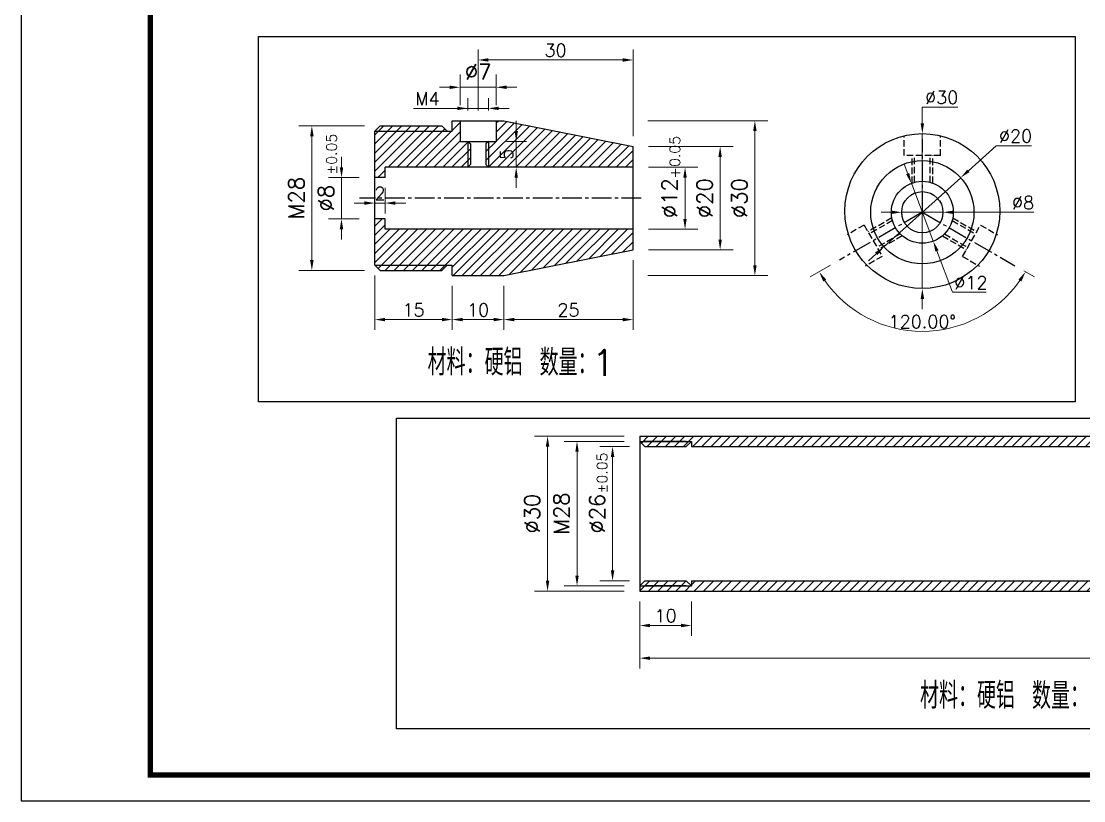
# Model space of a CAD drawing. Header units: millimetres. Extents: x 6728 to 8819, y -1283 to 914.
# Drawn here: x 7458.7 to 7664.4, y -505.6 to -354.6 of the extents above; entities that cross this region are included whole.
import ezdxf

# ---------------------------------------------------------------- set-up
doc = ezdxf.new("R2010")
doc.units = ezdxf.units.MM
doc.header["$LTSCALE"] = 1000
for name, pattern in [('CENTER2', [28.575, 19.05, -3.175, 3.175, -3.175]), ('DASH', [0.35, 0.25, -0.1]), ('DASHDOTX3', [508, 254, -127, 0, -127])]:
    doc.linetypes.add(name, pattern=pattern)
for name, color, linetype in [('PUB_TEXT', 7, 'Continuous'), ('PUB_TITLE', 7, 'Continuous'), ('中线', 1, 'DASHDOTX3')]:
    doc.layers.add(name, color=color, linetype=linetype)
doc.styles.get("Standard").update_dxf_attribs({"font": 'txt.shx', "bigfont": 'gbcbig.shx'})
doc.styles.add('样式 1', font='txt.shx', dxfattribs={"height": 5.5, "bigfont": 'gbcbig.shx'})
doc.dimstyles.new('DIMN1', dxfattribs={"dimscale": 0.01, "dimtxt": 300, "dimasz": 200, "dimexe": 250, "dimexo": 300, "dimgap": 150, "dimtad": 1, "dimtoh": 1, "dimdsep": 46, "dimtxsty": 'Standard', "dimcen": 2.5, "dimclrd": 256, "dimclre": 256, "dimazin": 0, "dimtfac": 1, "dimtix": 1, "dimtmove": 1, "dimatfit": 0, "dimfxl": 0, "dimtolj": 1, "dimlwd": 9, "dimlwe": 9, "dimarcsym": 0})
doc.dimstyles.new('ISO-25', dxfattribs={"dimtxt": 2.5, "dimasz": 2, "dimexe": 2, "dimexo": 2, "dimtad": 1, "dimtoh": 1, "dimdsep": 46, "dimtxsty": 'Standard', "dimcen": 2.5, "dimclrd": 256, "dimclre": 256, "dimazin": 0, "dimtfac": 1, "dimtix": 1, "dimtmove": 1, "dimatfit": 0, "dimfxl": 0, "dimtolj": 1, "dimlwd": 9, "dimlwe": 9, "dimarcsym": 0})

# ---------------------------------------------------------------- blocks, each defined once
blk = doc.blocks.new('*D687')
at = {"lineweight": 9}
for p, q in [((7580.12, -378.9), (7596.47, -378.9)), ((7593.97, -396.9), (7593.97, -380.9)), ((7580.12, -398.9), (7596.47, -398.9))]:
    blk.add_line(p, q, dxfattribs=at)
for points in [[(7593.64, -380.9), (7594.3, -380.9), (7593.97, -378.9)], [(7593.64, -396.9), (7594.3, -396.9), (7593.97, -398.9)]]:
    blk.add_solid(points)
at = {"layer": 'Defpoints', "color": 0}
for p in [(7577.12, -378.9), (7593.97, -378.9), (7577.12, -398.9)]:
    blk.add_point(p, dxfattribs=at)
at = {"color": 0, "insert": (7590.97, -388.9), "char_height": 3, "attachment_point": 5, "rotation": 90}
blk.add_mtext('\\A1;%%c20', dxfattribs=at)
blk = doc.blocks.new('*D688')
at = {"lineweight": 9}
for p, q in [((7525.11, -374.9), (7512.42, -374.9)), ((7514.92, -400.9), (7514.92, -376.9)), ((7525.11, -402.9), (7512.42, -402.9))]:
    blk.add_line(p, q, dxfattribs=at)
for points in [[(7514.58, -376.9), (7515.25, -376.9), (7514.92, -374.9)], [(7514.58, -400.9), (7515.25, -400.9), (7514.92, -402.9)]]:
    blk.add_solid(points)
at = {"layer": 'Defpoints', "color": 0}
for p in [(7514.92, -374.9), (7528.11, -374.9), (7528.11, -402.9)]:
    blk.add_point(p, dxfattribs=at)
at = {"color": 0, "insert": (7511.92, -388.9), "char_height": 3, "attachment_point": 5, "rotation": 90}
blk.add_mtext('\\A1;M28', dxfattribs=at)
blk = doc.blocks.new('*D689')
at = {"lineweight": 9}
for p, q in [((7580, -373.9), (7603.2, -373.9)), ((7600.7, -401.9), (7600.7, -375.9)), ((7580, -403.9), (7603.2, -403.9))]:
    blk.add_line(p, q, dxfattribs=at)
for points in [[(7600.37, -375.9), (7601.04, -375.9), (7600.7, -373.9)], [(7600.37, -401.9), (7601.04, -401.9), (7600.7, -403.9)]]:
    blk.add_solid(points)
at = {"layer": 'Defpoints', "color": 0}
for p in [(7577, -373.9), (7600.7, -373.9), (7577, -403.9)]:
    blk.add_point(p, dxfattribs=at)
at = {"color": 0, "insert": (7597.7, -388.9), "char_height": 3, "attachment_point": 5, "rotation": 90}
blk.add_mtext('\\A1;%%c30', dxfattribs=at)
blk = doc.blocks.new('*D690')
at = {"lineweight": 9}
for p, q in [((7543.61, -370.9), (7543.61, -364.92)), ((7550.61, -370.9), (7550.61, -364.92)), ((7541.61, -367.42), (7539.61, -367.42)), ((7543.61, -367.42), (7550.61, -367.42)), ((7552.61, -367.42), (7554.61, -367.42))]:
    blk.add_line(p, q, dxfattribs=at)
for points in [[(7541.61, -367.08), (7541.61, -367.75), (7543.61, -367.42)], [(7552.61, -367.08), (7552.61, -367.75), (7550.61, -367.42)]]:
    blk.add_solid(points)
at = {"layer": 'Defpoints', "color": 0}
for p in [(7550.61, -367.42), (7543.61, -373.9), (7550.61, -373.9)]:
    blk.add_point(p, dxfattribs=at)
at = {"color": 0, "insert": (7547.11, -364.42), "char_height": 3, "attachment_point": 5}
blk.add_mtext('\\A1;%%c7', dxfattribs=at)
blk = doc.blocks.new('*D691')
at = {"lineweight": 9}
for p, q in [((7580.12, -382.9), (7589.68, -382.9)), ((7587.18, -392.9), (7587.18, -384.9)), ((7580.12, -394.9), (7589.68, -394.9))]:
    blk.add_line(p, q, dxfattribs=at)
for points in [[(7586.84, -384.9), (7587.51, -384.9), (7587.18, -382.9)], [(7586.84, -392.9), (7587.51, -392.9), (7587.18, -394.9)]]:
    blk.add_solid(points)
at = {"layer": 'Defpoints', "color": 0}
for p in [(7577.12, -382.9), (7587.18, -382.9), (7577.12, -394.9)]:
    blk.add_point(p, dxfattribs=at)
at = {"color": 0, "insert": (7584.18, -388.9), "char_height": 3, "attachment_point": 5, "rotation": 90}
blk.add_mtext('\\A1;%%c12', dxfattribs=at)
blk = doc.blocks.new('*D692')
at = {"lineweight": 9}
for p, q in [((7520.66, -382.9), (7520.66, -380.9)), ((7524.11, -384.9), (7518.16, -384.9)), ((7520.66, -392.9), (7520.66, -384.9)), ((7524.11, -392.9), (7518.16, -392.9)), ((7520.66, -394.9), (7520.66, -396.9))]:
    blk.add_line(p, q, dxfattribs=at)
for points in [[(7520.32, -382.9), (7520.99, -382.9), (7520.66, -384.9)], [(7520.32, -394.9), (7520.99, -394.9), (7520.66, -392.9)]]:
    blk.add_solid(points)
at = {"layer": 'Defpoints', "color": 0}
for p in [(7520.66, -384.9), (7527.11, -384.9), (7527.11, -392.9)]:
    blk.add_point(p, dxfattribs=at)
at = {"color": 0, "insert": (7517.66, -388.9), "char_height": 3, "attachment_point": 5, "rotation": 90}
blk.add_mtext('\\A1;%%c8', dxfattribs=at)
blk = doc.blocks.new('*D716')
at = {"lineweight": 9}
for p, q in [((7575.42, -434.99), (7558.06, -434.99)), ((7560.56, -462.99), (7560.56, -436.99)), ((7575.42, -464.99), (7558.06, -464.99))]:
    blk.add_line(p, q, dxfattribs=at)
for points in [[(7560.22, -436.99), (7560.89, -436.99), (7560.56, -434.99)], [(7560.22, -462.99), (7560.89, -462.99), (7560.56, -464.99)]]:
    blk.add_solid(points)
at = {"layer": 'Defpoints', "color": 0}
for p in [(7560.56, -434.99), (7578.42, -434.99), (7578.42, -464.99)]:
    blk.add_point(p, dxfattribs=at)
at = {"color": 0, "insert": (7557.56, -449.99), "char_height": 3, "attachment_point": 5, "rotation": 90}
blk.add_mtext('\\A1;%%c30', dxfattribs=at)
blk = doc.blocks.new('*D717')
at = {"lineweight": 9}
for p, q in [((7575.42, -435.99), (7563.76, -435.99)), ((7566.26, -461.99), (7566.26, -437.99)), ((7575.42, -463.99), (7563.76, -463.99))]:
    blk.add_line(p, q, dxfattribs=at)
for points in [[(7565.93, -437.99), (7566.59, -437.99), (7566.26, -435.99)], [(7565.93, -461.99), (7566.59, -461.99), (7566.26, -463.99)]]:
    blk.add_solid(points)
at = {"layer": 'Defpoints', "color": 0}
for p in [(7566.26, -435.99), (7578.42, -435.99), (7578.42, -463.99)]:
    blk.add_point(p, dxfattribs=at)
at = {"color": 0, "insert": (7563.26, -449.99), "char_height": 3, "attachment_point": 5, "rotation": 90}
blk.add_mtext('\\A1;M28', dxfattribs=at)
blk = doc.blocks.new('*D718')
at = {"lineweight": 9}
for p, q in [((7576.42, -436.99), (7570.65, -436.99)), ((7573.15, -460.99), (7573.15, -438.99)), ((7576.42, -462.99), (7570.65, -462.99))]:
    blk.add_line(p, q, dxfattribs=at)
for points in [[(7572.81, -438.99), (7573.48, -438.99), (7573.15, -436.99)], [(7572.81, -460.99), (7573.48, -460.99), (7573.15, -462.99)]]:
    blk.add_solid(points)
at = {"layer": 'Defpoints', "color": 0}
for p in [(7573.15, -436.99), (7579.42, -436.99), (7579.42, -462.99)]:
    blk.add_point(p, dxfattribs=at)
at = {"color": 0, "insert": (7570.15, -449.99), "char_height": 3, "attachment_point": 5, "rotation": 90}
blk.add_mtext('\\A1;%%c26', dxfattribs=at)
blk = doc.blocks.new('*D145')
at = {"lineweight": 9}
for p, q in [((7640, -371.26), (7633.12, -371.26)), ((7633.12, -371.26), (7633.12, -374.4)), ((7633.12, -406.4), (7633.12, -376.4)), ((7633.12, -408.4), (7633.12, -410.4))]:
    blk.add_line(p, q, dxfattribs=at)
for points in [[(7632.79, -374.4), (7633.46, -374.4), (7633.12, -376.4)], [(7632.79, -408.4), (7633.46, -408.4), (7633.12, -406.4)]]:
    blk.add_solid(points)
at = {"layer": 'Defpoints', "color": 0}
for p in [(7633.12, -376.4), (7633.12, -406.4)]:
    blk.add_point(p, dxfattribs=at)
at = {"color": 0, "insert": (7636.87, -369.38), "char_height": 2.5, "attachment_point": 5}
blk.add_mtext('\\A1;∅30', dxfattribs=at)
blk = doc.blocks.new('*D144')
at = {"lineweight": 9}
for p, q in [((7647.42, -378.75), (7642.04, -383.6)), ((7654.29, -378.75), (7647.42, -378.75)), ((7625.69, -398.32), (7640.55, -384.93)), ((7624.21, -399.66), (7622.72, -401))]:
    blk.add_line(p, q, dxfattribs=at)
for points in [[(7641.81, -383.35), (7642.26, -383.84), (7640.55, -384.93)], [(7623.98, -399.41), (7624.43, -399.91), (7625.69, -398.32)]]:
    blk.add_solid(points)
at = {"layer": 'Defpoints', "color": 0}
for p in [(7640.55, -384.93), (7625.69, -398.32)]:
    blk.add_point(p, dxfattribs=at)
at = {"color": 0, "insert": (7651.17, -376.87), "char_height": 2.5, "attachment_point": 5}
blk.add_mtext('\\A1;∅20', dxfattribs=at)
blk = doc.blocks.new('*D138')
at = {"lineweight": 9}
for p, q in [((7577.12, -400.9), (7577.12, -414.41)), ((7552.11, -407.9), (7552.11, -414.41)), ((7554.11, -412.41), (7575.12, -412.41))]:
    blk.add_line(p, q, dxfattribs=at)
for points in [[(7554.11, -412.07), (7554.11, -412.74), (7552.11, -412.41)], [(7575.12, -412.07), (7575.12, -412.74), (7577.12, -412.41)]]:
    blk.add_solid(points)
at = {"layer": 'Defpoints', "color": 0}
for p in [(7577.12, -398.9), (7552.11, -405.9), (7577.12, -412.41)]:
    blk.add_point(p, dxfattribs=at)
at = {"color": 0, "insert": (7564.61, -410.53), "char_height": 2.5, "attachment_point": 5}
blk.add_mtext('\\A1;25', dxfattribs=at)
blk = doc.blocks.new('*D137')
at = {"lineweight": 9}
for p, q in [((7527.11, -403.9), (7527.11, -414.41)), ((7542.11, -405.9), (7542.11, -414.41)), ((7540.11, -412.41), (7529.11, -412.41))]:
    blk.add_line(p, q, dxfattribs=at)
for points in [[(7529.11, -412.07), (7529.11, -412.74), (7527.11, -412.41)], [(7540.11, -412.07), (7540.11, -412.74), (7542.11, -412.41)]]:
    blk.add_solid(points)
at = {"layer": 'Defpoints', "color": 0}
for p in [(7527.11, -401.9), (7542.11, -403.9), (7527.11, -412.41)]:
    blk.add_point(p, dxfattribs=at)
at = {"color": 0, "insert": (7534.61, -410.53), "char_height": 2.5, "attachment_point": 5}
blk.add_mtext('\\A1;15', dxfattribs=at)
blk = doc.blocks.new('*D136')
at = {"lineweight": 9}
for p, q in [((7542.11, -405.9), (7542.11, -414.41)), ((7552.11, -405.9), (7552.11, -414.41)), ((7550.11, -412.41), (7544.11, -412.41))]:
    blk.add_line(p, q, dxfattribs=at)
for points in [[(7544.11, -412.07), (7544.11, -412.74), (7542.11, -412.41)], [(7550.11, -412.07), (7550.11, -412.74), (7552.11, -412.41)]]:
    blk.add_solid(points)
at = {"layer": 'Defpoints', "color": 0}
for p in [(7542.11, -403.9), (7552.11, -403.9), (7542.11, -412.41)]:
    blk.add_point(p, dxfattribs=at)
at = {"color": 0, "insert": (7547.11, -410.53), "char_height": 2.5, "attachment_point": 5}
blk.add_mtext('\\A1;10', dxfattribs=at)
blk = doc.blocks.new('*D135')
at = {"lineweight": 9}
for p, q in [((7547.11, -371.9), (7547.11, -360.13)), ((7577.12, -376.9), (7577.12, -360.13)), ((7575.12, -362.13), (7549.11, -362.13))]:
    blk.add_line(p, q, dxfattribs=at)
for points in [[(7549.11, -361.79), (7549.11, -362.46), (7547.11, -362.13)], [(7575.12, -361.79), (7575.12, -362.46), (7577.12, -362.13)]]:
    blk.add_solid(points)
at = {"layer": 'Defpoints', "color": 0}
for p in [(7547.11, -362.13), (7547.11, -373.9), (7577.12, -378.9)]:
    blk.add_point(p, dxfattribs=at)
at = {"color": 0, "insert": (7562.11, -360.25), "char_height": 2.5, "attachment_point": 5}
blk.add_mtext('\\A1;30', dxfattribs=at)
blk = doc.blocks.new('*D134')
at = {"lineweight": 9}
for p, q in [((7545.11, -371.9), (7545.11, -369.51)), ((7549.11, -371.9), (7549.11, -369.51)), ((7534.58, -371.51), (7545.11, -371.51)), ((7543.11, -371.51), (7541.11, -371.51)), ((7545.11, -371.51), (7549.11, -371.51)), ((7545.11, -371.51), (7549.11, -371.51)), ((7551.11, -371.51), (7553.11, -371.51))]:
    blk.add_line(p, q, dxfattribs=at)
for points in [[(7543.11, -371.17), (7543.11, -371.84), (7545.11, -371.51)], [(7551.11, -371.17), (7551.11, -371.84), (7549.11, -371.51)]]:
    blk.add_solid(points)
at = {"layer": 'Defpoints', "color": 0}
for p in [(7549.11, -371.51), (7545.11, -373.9), (7549.11, -373.9)]:
    blk.add_point(p, dxfattribs=at)
at = {"color": 0, "insert": (7537.29, -369.63), "char_height": 2.5, "attachment_point": 5}
blk.add_mtext('\\A1;M4', dxfattribs=at)
blk = doc.blocks.new('*D143')
at = {"lineweight": 9}
for p, q in [((7554.49, -375.9), (7554.49, -373.9)), ((7552.61, -377.9), (7556.49, -377.9)), ((7554.49, -377.9), (7554.49, -382.9)), ((7552.61, -382.9), (7556.49, -382.9)), ((7554.49, -384.9), (7554.49, -386.9))]:
    blk.add_line(p, q, dxfattribs=at)
for points in [[(7554.16, -375.9), (7554.82, -375.9), (7554.49, -377.9)], [(7554.16, -384.9), (7554.82, -384.9), (7554.49, -382.9)]]:
    blk.add_solid(points)
at = {"layer": 'Defpoints', "color": 0}
for p in [(7550.61, -377.9), (7550.61, -382.9), (7554.49, -382.9)]:
    blk.add_point(p, dxfattribs=at)
at = {"color": 0, "insert": (7552.61, -380.4), "char_height": 2.5, "attachment_point": 5, "rotation": 90}
blk.add_mtext('\\A1;5', dxfattribs=at)
blk = doc.blocks.new('*D142')
at = {"lineweight": 9}
for p, q in [((7630.29, -384.15), (7629.58, -382.28)), ((7631, -386.02), (7635.25, -397.24)), ((7638.99, -407.13), (7635.95, -399.11)), ((7645.45, -407.13), (7638.99, -407.13))]:
    blk.add_line(p, q, dxfattribs=at)
for points in [[(7630.6, -384.03), (7629.98, -384.26), (7631, -386.02)], [(7636.27, -398.99), (7635.64, -399.23), (7635.25, -397.24)]]:
    blk.add_solid(points)
at = {"layer": 'Defpoints', "color": 0}
for p in [(7631, -386.02), (7635.25, -397.24)]:
    blk.add_point(p, dxfattribs=at)
at = {"color": 0, "insert": (7642.53, -405.25), "char_height": 2.5, "attachment_point": 5}
blk.add_mtext('\\A1;∅12', dxfattribs=at)
blk = doc.blocks.new('*D141')
at = {"lineweight": 9}
for p, q in [((7627.12, -391.63), (7625.12, -391.63)), ((7629.12, -391.63), (7637.12, -391.63)), ((7649.92, -391.63), (7639.12, -391.63)), ((7654.72, -391.63), (7649.92, -391.63))]:
    blk.add_line(p, q, dxfattribs=at)
for points in [[(7627.12, -391.29), (7627.12, -391.96), (7629.12, -391.63)], [(7639.12, -391.3), (7639.12, -391.96), (7637.12, -391.63)]]:
    blk.add_solid(points)
at = {"layer": 'Defpoints', "color": 0}
for p in [(7629.12, -391.63), (7637.12, -391.63)]:
    blk.add_point(p, dxfattribs=at)
at = {"color": 0, "insert": (7652.63, -389.76), "char_height": 2.5, "attachment_point": 5}
blk.add_mtext('\\A1;∅8', dxfattribs=at)
blk = doc.blocks.new('*D140')
at = {"lineweight": 9}
for p, q in [((7615.35, -401.89), (7611.42, -404.16)), ((7652.79, -402.98), (7654.83, -404.16))]:
    blk.add_line(p, q, dxfattribs=at)
blk.add_arc((7633.12, -391.63), 23.06, 214.9705, 325.0295, dxfattribs=at)
for points in [[(7613.94, -405.03), (7614.51, -404.67), (7613.15, -403.16)], [(7651.74, -404.67), (7652.3, -405.03), (7653.09, -403.16)]]:
    blk.add_solid(points)
at = {"layer": 'Defpoints', "color": 0}
for p in [(7632.92, -391.74), (7633.32, -391.74), (7617.08, -400.89), (7651.06, -401.98), (7625.24, -413.3)]:
    blk.add_point(p, dxfattribs=at)
at = {"color": 0, "insert": (7633.12, -412.82), "char_height": 2.5, "attachment_point": 5}
blk.add_mtext('\\A1;120.00°', dxfattribs=at)
blk = doc.blocks.new('*D139')
at = {"lineweight": 9}
for p, q in [((7527.11, -386.9), (7527.11, -391.84)), ((7529.11, -386.9), (7529.11, -391.84)), ((7525.11, -389.84), (7523.11, -389.84)), ((7529.11, -389.84), (7527.11, -389.84)), ((7531.11, -389.84), (7533.11, -389.84))]:
    blk.add_line(p, q, dxfattribs=at)
for points in [[(7525.11, -389.51), (7525.11, -390.18), (7527.11, -389.84)], [(7531.11, -389.51), (7531.11, -390.18), (7529.11, -389.84)]]:
    blk.add_solid(points)
at = {"layer": 'Defpoints', "color": 0}
for p in [(7527.11, -384.9), (7529.11, -384.9), (7527.11, -389.84)]:
    blk.add_point(p, dxfattribs=at)
at = {"color": 0, "insert": (7528.11, -387.97), "char_height": 2.5, "attachment_point": 5}
blk.add_mtext('\\A1;2', dxfattribs=at)
blk = doc.blocks.new('*D72')
at = {"lineweight": 9}
for p, q in [((7578.42, -466.99), (7578.42, -479.98)), ((7778.42, -466.99), (7778.42, -479.98)), ((7580.42, -477.98), (7776.42, -477.98))]:
    blk.add_line(p, q, dxfattribs=at)
for points in [[(7580.42, -477.65), (7580.42, -478.32), (7578.42, -477.98)], [(7776.42, -477.65), (7776.42, -478.32), (7778.42, -477.98)]]:
    blk.add_solid(points)
at = {"layer": 'Defpoints', "color": 0}
for p in [(7578.42, -464.99), (7778.42, -464.99), (7778.42, -477.98)]:
    blk.add_point(p, dxfattribs=at)
at = {"color": 0, "insert": (7678.42, -476.11), "char_height": 2.5, "attachment_point": 5}
blk.add_mtext('\\A1;200', dxfattribs=at)
blk = doc.blocks.new('*D74')
at = {"lineweight": 9}
for p, q in [((7578.42, -466.99), (7578.42, -473.66)), ((7588.42, -466.99), (7588.42, -473.66)), ((7580.42, -471.66), (7586.42, -471.66))]:
    blk.add_line(p, q, dxfattribs=at)
for points in [[(7580.42, -471.32), (7580.42, -471.99), (7578.42, -471.66)], [(7586.42, -471.32), (7586.42, -471.99), (7588.42, -471.66)]]:
    blk.add_solid(points)
at = {"layer": 'Defpoints', "color": 0}
for p in [(7578.42, -464.99), (7588.42, -464.99), (7588.42, -471.66)]:
    blk.add_point(p, dxfattribs=at)
at = {"color": 0, "insert": (7583.42, -469.78), "char_height": 2.5, "attachment_point": 5}
blk.add_mtext('\\A1;10', dxfattribs=at)
blk = doc.blocks.new('外壳')
h = blk.add_hatch()
h.set_pattern_fill('ANSI31', color=256, scale=10, style=0)
h.set_pattern_definition([(45, (0, 0), (-0.88388348, 0.88388348), [])])
h.paths.add_polyline_path([(8110.7, -436.99), (8110.7, -435.99), (8125.7, -435.99), (8125.7, -434.99), (7925.7, -434.99), (7925.7, -435.99), (7935.7, -435.99), (7935.7, -436.99), (7955.7, -436.99)])
h.paths.add_polyline_path([(7935.7, -462.99), (7935.7, -463.99), (7925.7, -463.99), (7925.7, -464.99), (8125.7, -464.99), (8125.7, -463.99), (8110.7, -463.99), (8110.7, -462.99)])
h.paths.add_polyline_path([(7935.7, -463.99), (7934.7, -462.99), (7926.7, -462.99), (7925.7, -463.99)], flags=17)
h.paths.add_polyline_path([(7934.7, -436.99), (7935.7, -435.99), (7925.7, -435.99), (7926.7, -436.99)])
h.paths.add_polyline_path([(8110.7, -435.99), (8111.7, -436.99), (8124.7, -436.99), (8125.7, -435.99)])
h.paths.add_polyline_path([(8125.7, -463.99), (8124.7, -462.99), (8111.7, -462.99), (8110.7, -463.99)], flags=17)
for p, q in [((7925.7, -434.99), (8125.7, -434.99)), ((7925.7, -434.99), (7925.7, -464.99)), ((7925.7, -435.99), (7926.7, -436.99)), ((7925.7, -435.99), (7935.7, -435.99)), ((7934.7, -435.99), (7926.7, -435.99)), ((7935.7, -435.99), (7934.7, -436.99)), ((7935.7, -435.99), (7935.7, -436.99)), ((8110.7, -435.99), (8111.7, -436.99)), ((8110.7, -435.99), (8125.7, -435.99)), ((8110.7, -435.99), (8110.7, -436.99)), ((8111.7, -435.99), (8124.7, -435.99)), ((8125.7, -435.99), (8124.7, -436.99)), ((8125.7, -434.99), (8125.7, -464.99)), ((7926.7, -436.99), (7934.7, -436.99)), ((7935.7, -436.99), (7955.7, -436.99)), ((7935.7, -436.99), (8110.7, -436.99)), ((8111.7, -436.99), (8124.7, -436.99)), ((7925.7, -463.99), (7926.7, -462.99)), ((7925.7, -463.99), (7935.7, -463.99)), ((7926.7, -462.99), (7934.7, -462.99)), ((7934.7, -463.99), (7926.7, -463.99)), ((7935.7, -463.99), (7934.7, -462.99)), ((7935.7, -462.99), (7955.7, -462.99)), ((7935.7, -462.99), (7935.7, -463.99)), ((7935.7, -462.99), (8110.7, -462.99)), ((8110.7, -462.99), (8110.7, -463.99)), ((8110.7, -463.99), (8111.7, -462.99)), ((8110.7, -463.99), (8125.7, -463.99)), ((8111.7, -462.99), (8124.7, -462.99)), ((8111.7, -463.99), (8124.7, -463.99)), ((8125.7, -463.99), (8124.7, -462.99)), ((7925.7, -464.99), (8125.7, -464.99))]:
    blk.add_line(p, q)

msp = doc.modelspace()

# ---------------------------------------------------------------- hatches: boundary and pattern name
h = msp.add_hatch()
h.set_pattern_fill('ANSI31', color=256, scale=10, style=0)
h.set_pattern_definition([(45, (-511.8187, -4.5121), (-0.88388348, 0.88388348), [])])
h.paths.add_polyline_path([(7577.116, -382.898), (7577.116, -378.898), (7552.114, -373.898), (7550.614, -373.898), (7550.614, -377.898), (7549.114, -377.898), (7549.114, -382.898)])
h.paths.add_polyline_path([(7545.114, -382.898), (7545.114, -377.898), (7543.614, -377.898), (7543.614, -373.898), (7542.114, -373.898), (7542.114, -375.898), (7527.114, -375.898), (7527.114, -384.898), (7529.114, -384.898), (7529.114, -382.898)])
h.paths.add_polyline_path([(7542.114, -401.898), (7542.114, -403.898), (7552.114, -403.898), (7577.116, -398.898), (7577.116, -394.898), (7529.114, -394.898), (7529.114, -392.898), (7527.114, -392.898), (7527.114, -401.898)])
h.paths.add_polyline_path([(7541.114, -401.898), (7527.114, -401.898), (7528.114, -402.898), (7540.114, -402.898)])
h.paths.add_polyline_path([(7528.114, -374.898), (7527.114, -375.898), (7541.114, -375.898), (7540.114, -374.898)], flags=17)
h.paths.add_polyline_path([(7545.614, -378.398), (7545.114, -377.898), (7545.114, -382.898), (7545.614, -382.398)])
h.paths.add_polyline_path([(7549.114, -377.898), (7548.614, -378.398), (7548.614, -382.398), (7549.114, -382.898)])
h.paths.add_polyline_path([(7550.739, -381.856), (7550.739, -378.94), (7554.489, -378.94), (7554.489, -381.856)], flags=24)

# ---------------------------------------------------------------- linework, layer by layer
for p, q in [((7542.114, -373.898), (7552.114, -373.898)), ((7542.114, -375.898), (7542.114, -373.898)), ((7543.614, -373.898), (7543.614, -377.898)), ((7550.614, -373.898), (7550.614, -377.898)), ((7552.114, -373.898), (7577.116, -378.898)), ((7527.114, -375.898), (7528.114, -374.898)), ((7527.114, -375.898), (7542.114, -375.898)), ((7527.114, -401.898), (7527.114, -375.898)), ((7528.114, -374.898), (7540.114, -374.898)), ((7541.114, -375.898), (7540.114, -374.898)), ((7543.614, -377.898), (7550.614, -377.898)), ((7545.114, -377.898), (7545.114, -382.898)), ((7545.114, -377.898), (7545.614, -378.398)), ((7545.614, -378.398), (7545.614, -382.398)), ((7549.114, -377.898), (7548.614, -378.398)), ((7548.614, -378.398), (7548.614, -382.398)), ((7549.114, -377.898), (7549.114, -382.898)), ((7577.116, -398.898), (7577.116, -378.898)), ((7545.114, -382.898), (7545.614, -382.398)), ((7549.114, -382.898), (7548.614, -382.398)), ((7577.116, -382.898), (7529.114, -382.898)), ((7529.114, -384.898), (7529.114, -382.898)), ((7529.114, -384.898), (7527.114, -384.898)), ((7529.114, -392.898), (7527.114, -392.898)), ((7529.114, -394.898), (7529.114, -392.898)), ((7577.116, -394.898), (7529.114, -394.898)), ((7552.114, -403.898), (7577.116, -398.898)), ((7527.114, -401.898), (7528.114, -402.898)), ((7527.114, -401.898), (7542.114, -401.898)), ((7528.114, -402.898), (7540.114, -402.898)), ((7541.114, -401.898), (7540.114, -402.898)), ((7542.114, -403.898), (7542.114, -401.898)), ((7542.114, -403.898), (7552.114, -403.898))]:
    msp.add_line(p, q)
at = {"linetype": 'DASH', "ltscale": 0.005}
for p, q in [((7629.623, -380.629), (7629.623, -376.812)), ((7636.623, -380.629), (7636.623, -376.812)), ((7636.623, -380.629), (7629.623, -380.629)), ((7631.123, -385.972), (7631.123, -380.629)), ((7631.623, -385.819), (7631.623, -380.629)), ((7634.623, -385.819), (7634.623, -380.629)), ((7635.123, -385.972), (7635.123, -380.629)), ((7627.224, -392.725), (7622.597, -395.397)), ((7639.022, -392.725), (7643.649, -395.397)), ((7621.847, -394.098), (7618.541, -396.006)), ((7621.847, -394.098), (7625.347, -400.16)), ((7627.342, -393.234), (7622.847, -395.83)), ((7638.904, -393.234), (7643.399, -395.83)), ((7640.899, -400.16), (7644.399, -394.098)), ((7644.399, -394.098), (7647.705, -396.006)), ((7628.842, -395.833), (7624.347, -398.428)), ((7629.224, -396.189), (7624.597, -398.861)), ((7637.022, -396.189), (7641.649, -398.861)), ((7637.404, -395.833), (7641.899, -398.428)), ((7625.347, -400.16), (7622.041, -402.068)), ((7640.899, -400.16), (7644.205, -402.068))]:
    msp.add_line(p, q, dxfattribs=at)
for points in [[(7504.619, -357.599), (7662.745, -357.599), (7662.745, -428.349), (7504.619, -428.349)], [(7531.299, -431.518), (7813.767, -431.518), (7813.767, -491.644), (7531.299, -491.644)]]:
    msp.add_lwpolyline(points, close=True)
for centre, radius in [((7633.123, -391.398), 15), ((7633.123, -391.629), 10), ((7633.123, -391.629), 6), ((7633.123, -391.629), 4)]:
    msp.add_circle(centre, radius)
at = {"layer": 'PUB_TITLE'}
msp.add_lwpolyline([(7458.651, -505.597), (7878.651, -505.597), (7878.651, -208.597), (7458.651, -208.597)], close=True, dxfattribs=at)
at = {"layer": 'PUB_TITLE', "const_width": 1}
msp.add_lwpolyline([(7483.651, -500.597), (7873.651, -500.597), (7873.651, -213.597), (7483.651, -213.597)], close=True, dxfattribs=at)
at = {"layer": '中线', "linetype": 'CENTER2', "ltscale": 0.0002}
for p, q in [((7633.123, -391.398), (7633.123, -377.474)), ((7578.654, -388.898), (7524.116, -388.898)), ((7632.923, -391.744), (7617.083, -400.889)), ((7633.323, -391.744), (7651.06, -401.985))]:
    msp.add_line(p, q, dxfattribs=at)

# ---------------------------------------------------------------- block references
msp.add_blockref('外壳', (-347.282, 0))

# ---------------------------------------------------------------- texts
at = {"layer": 'PUB_TEXT', "style": '样式 1'}
for s, p in [('%%p0.05', (7519.735, -384.309)), ('+0.05', (7586.203, -385.075)), ('%%p0.05', (7572.115, -446.054))]:
    msp.add_text(s, height=2, rotation=90, dxfattribs=at).set_placement(p)
for s, height, p in [('材料：硬铝', 5.1064, (7537.329, -423.227)), ('数量：', 5.1064, (7559.01, -423.288)), ('1', 5, (7569.223, -423.288)), ('材料：硬铝', 5.1064, (7632.669, -487.763)), ('数量：', 5.1064, (7654.351, -487.824))]:
    msp.add_text(s, height=height, dxfattribs=at).set_placement(p)

# ---------------------------------------------------------------- dimensions: what is measured, and where the dimension line sits
for base, p1, p2, picture, middle in [((7547.114, -362.126), (7577.116, -378.898), (7547.114, -373.898), '*D135', (7562.115, -360.251)), ((7527.114, -389.843), (7529.114, -384.898), (7527.114, -384.898), '*D139', (7528.114, -387.968)), ((7577.116, -412.405), (7552.114, -405.898), (7577.116, -398.898), '*D138', (7564.615, -410.53)), ((7527.114, -412.405), (7542.114, -403.898), (7527.114, -401.898), '*D137', (7534.614, -410.53)), ((7542.114, -412.405), (7552.114, -403.898), (7542.114, -403.898), '*D136', (7547.114, -410.53)), ((7778.419, -477.983), (7578.419, -464.994), (7778.419, -464.994), '*D72', (7678.419, -476.108)), ((7588.419, -471.657), (7578.419, -464.994), (7588.419, -464.994), '*D74', (7583.419, -469.782))]:
    dim = msp.add_linear_dim(base=base, p1=p1, p2=p2, dimstyle='ISO-25')
    dim.commit()
    dim.dimension.update_dxf_attribs({"geometry": picture, "text_midpoint": middle})
for p1, p2, distance, text, picture, middle in [((7543.614, -373.898), (7550.614, -373.898), 6.481, '%%c7', '*D690', (7547.114, -364.417)), ((7577.001, -403.898), (7577.001, -373.898), -23.701, '%%c30', '*D689', (7597.702, -388.898)), ((7528.114, -402.898), (7528.114, -374.898), 13.196, 'M28', '*D688', (7511.918, -388.898)), ((7577.116, -398.898), (7577.116, -378.898), -16.853, '%%c20', '*D687', (7590.969, -388.898)), ((7527.114, -392.898), (7527.114, -384.898), 6.456, '%%c8', '*D692', (7517.658, -388.898)), ((7577.116, -394.898), (7577.116, -382.898), -10.062, '%%c12', '*D691', (7584.177, -388.898)), ((7578.419, -464.994), (7578.419, -434.994), 17.864, '%%c30', '*D716', (7557.555, -449.994)), ((7578.419, -463.994), (7578.419, -435.994), 12.159, 'M28', '*D717', (7563.26, -449.994)), ((7579.419, -462.994), (7579.419, -436.994), 6.273, '%%c26', '*D718', (7570.146, -449.994))]:
    dim = msp.add_aligned_dim(p1=p1, p2=p2, distance=distance, text=text, dimstyle='DIMN1')
    dim.commit()
    dim.dimension.update_dxf_attribs({"geometry": picture, "text_midpoint": middle})
dim = msp.add_linear_dim(base=(7549.114, -371.506), p1=(7545.114, -373.898), p2=(7549.114, -373.898), text='M4', dimstyle='ISO-25')
dim.commit()
dim.dimension.update_dxf_attribs({"geometry": '*D134', "text_midpoint": (7537.292, -371.521), "dimtype": 128})
for p1, p2, picture, middle in [((7633.123, -406.398), (7633.123, -376.398), '*D145', (7633.123, -371.256)), ((7625.694, -398.323), (7640.552, -384.935), '*D144', (7647.418, -378.749)), ((7631, -386.017), (7635.246, -397.24), '*D142', (7638.988, -407.129)), ((7629.123, -391.628), (7637.123, -391.63), '*D141', (7649.925, -391.633))]:
    dim = msp.add_diameter_dim_2p(p1=p1, p2=p2, dimstyle='ISO-25')
    dim.commit()
    dim.dimension.update_dxf_attribs({"geometry": picture, "text_midpoint": middle, "dimtype": 131})
dim = msp.add_linear_dim(base=(7554.489, -382.898), p1=(7550.614, -377.898), p2=(7550.614, -382.898), angle=90, dimstyle='ISO-25')
dim.commit()
dim.dimension.update_dxf_attribs({"geometry": '*D143', "text_midpoint": (7552.614, -380.398)})
dim = msp.add_angular_dim_2l(base=(7625.236, -413.299), line1=((7633.323, -391.744), (7651.06, -401.985)), line2=((7632.923, -391.744), (7617.083, -400.889)), dimstyle='ISO-25')
dim.commit()
dim.dimension.update_dxf_attribs({"geometry": '*D140', "text_midpoint": (7633.123, -412.815)})

doc.saveas('drawing.dxf')
